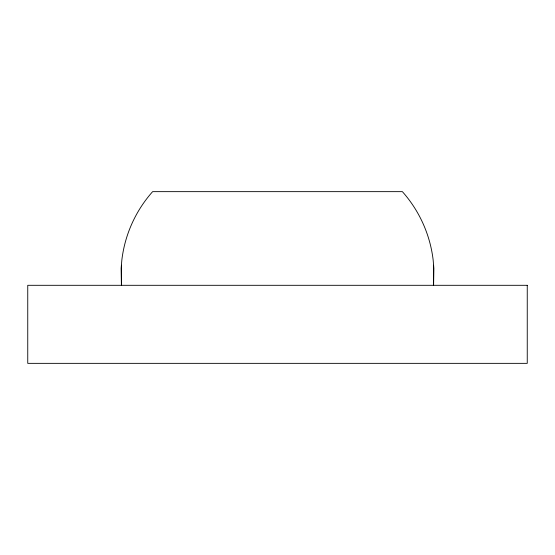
<?xml version="1.0" encoding="UTF-8"?>
<svg xmlns="http://www.w3.org/2000/svg" width="555" height="555" viewBox="0 0 555 555"><rect width="100%" height="100%" fill="white"/><g stroke="black" fill="none" stroke-linecap="round" stroke-linejoin="round"><path stroke-width="0.83" d="M433.594 265.221L433.594 285.305L433.864 268.405L433.15 259.983A125.146 125.146 0 0 0 402.375 191.648L152.625 191.648A125.146 125.146 0 0 0 121.85 259.983L121.136 268.405L121.406 285.305L121.406 265.221M527.25 285.305L27.75 285.305L27.75 363.352L527.25 363.352L527.25 285.305"/></g></svg>
